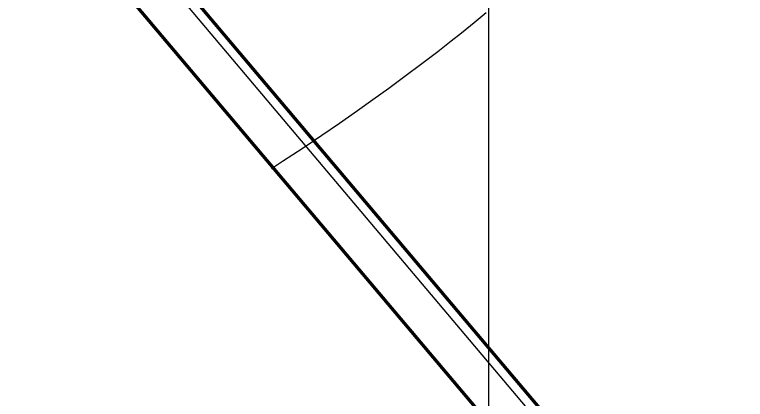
# Model space of a CAD drawing. Header units: millimetres. Extents: x 37412591 to 74834139, y 4258245 to 8527567.
# Drawn here: x 37413754.9 to 37414132.7, y 4259643.7 to 4259842.5 of the extents above; entities that cross this region are included whole.
import ezdxf

# ---------------------------------------------------------------- set-up
doc = ezdxf.new("R2010")
doc.units = ezdxf.units.MM
for name, color, linetype in [('6号煤底板等高线', 7, 'Continuous'), ('井田边界', 7, 'Continuous'), ('钻孔', 7, 'Continuous')]:
    doc.layers.add(name, color=color, linetype=linetype)
doc.layers.add('保安煤柱线', color=1, linetype='线圈线（保安煤柱线） ----0-----0----0-----0----0-----0--', lineweight=30)
doc.styles.get("Standard").update_dxf_attribs({"font": 'simfang.ttf', "width": 0.6667})
doc.linetypes.add('FENCELINE1', pattern='A,6.35,-2.54,[133,ltypeshp.shx,S=2.54,R=0,X=-2.54,Y=0],-2.54,25.4', length=36.83)
doc.linetypes.add('井田境界', pattern='A,10,-4,["+",Standard,S=4,R=0,X=-2,Y=-2],-4,10', length=28)
doc.linetypes.add('线圈线（保安煤柱线） ----0-----0----0-----0----0-----0--', pattern='A,14.5,-2,[133,ltypeshp.shx,S=0.5,R=0,X=0,Y=0],-3,25.4', length=44.9)

msp = doc.modelspace()

# ---------------------------------------------------------------- linework, layer by layer
at = {"color": 3, "lineweight": 100, "ltscale": 10}
msp.add_polyline3d([(37415661.38, 4263247.38, 0), (37416018.55, 4261181.59, 0), (37416028.51, 4260479.55, 0), (37416063.68, 4259635.34, 0), (37416077.34, 4259307.43, 0), (37416079.21, 4259262.51, 0), (37415873.11, 4258928.31, 0), (37415672.63, 4258832.98, 0), (37415452.62, 4258728.36, 0), (37415109.19, 4258629.51, 0), (37414924.15, 4258576.4, 0), (37412941.65, 4260923.05, 0), (37413501.52, 4261401.53, 0)], dxfattribs=at)
at = {"layer": '6号煤底板等高线', "elevation": 3681.95}
msp.add_lwpolyline([(37413887.69, 4259763.02), (37413893.46, 4259766.76), (37413904.09, 4259773.75), (37413913.69, 4259780.18), (37413922.9, 4259786.47), (37413932.19, 4259792.94), (37413940.14, 4259798.58), (37413948.31, 4259804.49), (37413956.73, 4259810.7), (37413965.43, 4259817.22), (37413973.65, 4259823.49), (37413980.59, 4259828.89), (37413985.88, 4259833.1), (37413992.54, 4259838.52), (37413998.71, 4259843.65)], dxfattribs=at)
at = {"layer": '井田边界', "color": 0, "linetype": '井田境界', "lineweight": 100, "ltscale": 5}
msp.add_lwpolyline([(37416043.52, 4261183.92), (37416053.51, 4260479.91), (37416104.51, 4259255.91), (37415890.51, 4258908.9), (37415461.5, 4258704.9), (37414915.5, 4258547.9), (37412906.49, 4260925.93), (37415678.53, 4263294.94)], close=True, dxfattribs=at)
at = {"layer": '保安煤柱线', "color": 1, "linetype": 'FENCELINE1', "lineweight": 30, "ltscale": 2}
msp.add_line((37412934.63, 4260923.63, 4911.4), (37414922.44, 4258570.71, 4911.4), dxfattribs=at)
at = {"layer": '钻孔'}
msp.add_line((37414000, 4258300.88, 4910.12), (37414000, 4263462.94, 4910.12), dxfattribs=at)

doc.saveas('drawing.dxf')
